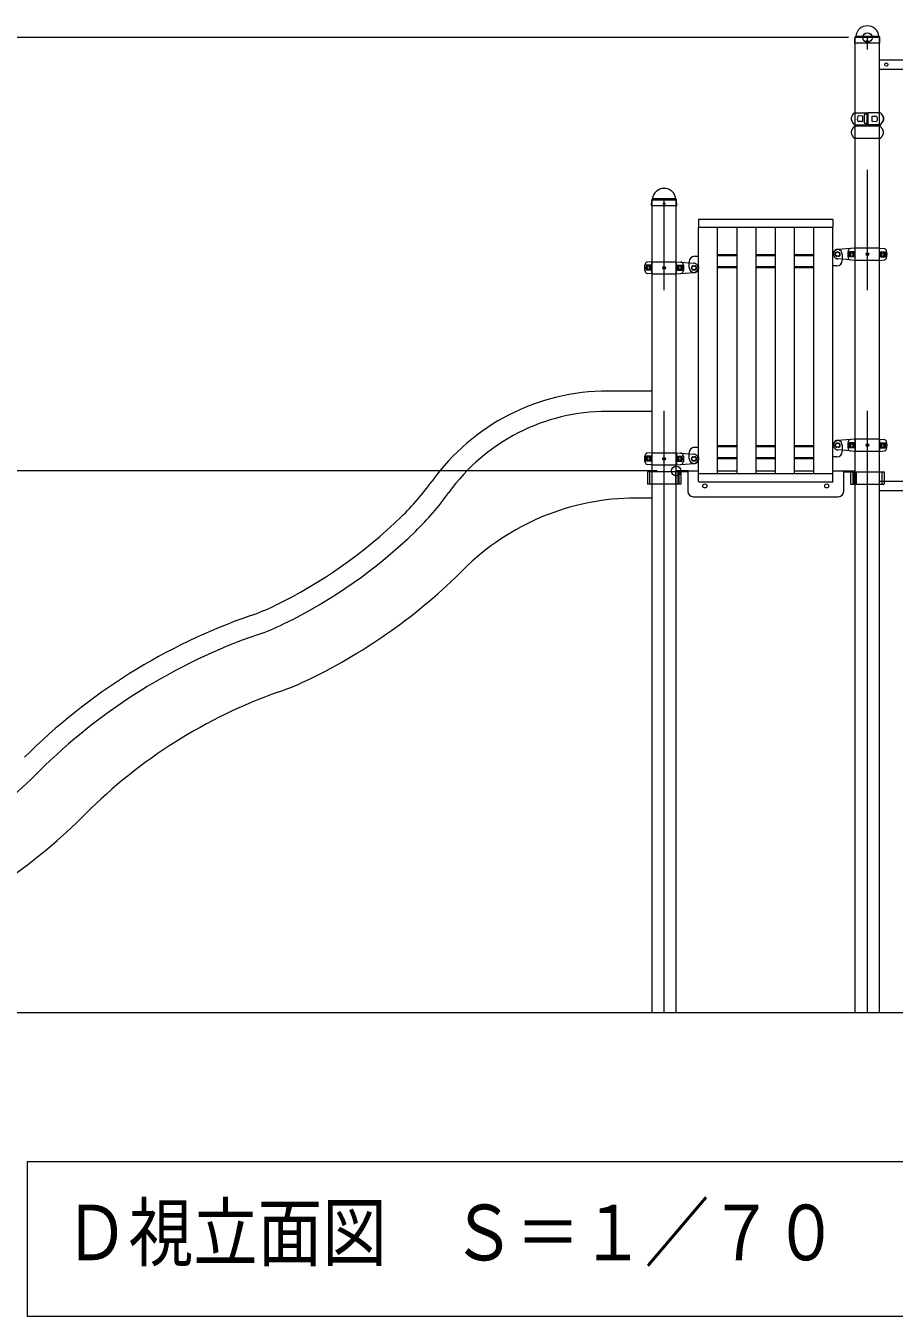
# Model space of a CAD drawing. Units: millimetres on the paper, scale 1:70. Extents: x 0 to 420, y -297 to 594.
# Drawn here: x 281.8 to 327.5, y 164.8 to 232.9 of the extents above; entities that cross this region are included whole.
import ezdxf
from ezdxf.enums import TextEntityAlignment as Align

# ---------------------------------------------------------------- set-up
doc = ezdxf.new("R2010")
doc.units = ezdxf.units.MM
doc.header["$PDMODE"] = 32
doc.header["$PDSIZE"] = 0.5
for name, pattern in [('USER1', [50.8, 31.75, -6.35, 6.35, -6.35]), ('USER2', [63.5, 31.75, -6.35, 6.35, -6.35, 6.35, -6.35]), ('USER3', [19.05, 12.7, -6.35])]:
    doc.linetypes.add(name, pattern=pattern)
doc.layers.add('LY_3', color=7, linetype='Continuous', lineweight=18)
doc.styles.add('ＭＳ ゴシック', font='')
doc.styles.get('ＭＳ ゴシック').set_extended_font_data('MS Gothic')

msp = doc.modelspace()

# ---------------------------------------------------------------- linework, layer by layer
at = {"layer": 'LY_3'}
for p, q in [((325.125, 232.26), (241.352, 232.26)), ((326.764, 232.26), (325.487, 232.26)), ((326.738, 232.318), (325.515, 232.318)), ((316.049, 223.689), (314.773, 223.689)), ((316.023, 223.746), (314.801, 223.746)), ((325.436, 220.964), (325.172, 220.964)), ((325.172, 220.964), (325.172, 220.7)), ((325.436, 220.7), (325.172, 220.7)), ((326.815, 220.964), (327.079, 220.964)), ((326.815, 220.7), (327.079, 220.7)), ((327.079, 220.964), (327.079, 220.7)), ((314.722, 220.249), (314.458, 220.249)), ((314.458, 220.249), (314.458, 219.985)), ((314.722, 219.985), (314.458, 219.985)), ((316.1, 220.249), (316.365, 220.249)), ((316.1, 219.985), (316.365, 219.985)), ((316.365, 220.249), (316.365, 219.985)), ((314.775, 213.617), (312.445, 213.617)), ((314.775, 212.546), (312.409, 212.546)), ((325.436, 210.892), (325.172, 210.892)), ((325.172, 210.628), (325.172, 210.892)), ((325.436, 210.628), (325.172, 210.628)), ((326.815, 210.892), (327.079, 210.892)), ((326.815, 210.628), (327.079, 210.628)), ((327.079, 210.628), (327.079, 210.892)), ((314.722, 210.178), (314.458, 210.178)), ((314.458, 209.914), (314.458, 210.178)), ((314.722, 209.914), (314.458, 209.914)), ((316.1, 210.178), (316.365, 210.178)), ((316.1, 209.914), (316.365, 209.914)), ((316.365, 209.914), (316.365, 210.178)), ((315.048, 209.403), (249.865, 209.403)), ((281.828, 172.97), (281.828, 164.837)), ((332.628, 172.97), (281.828, 172.97)), ((281.828, 164.837), (332.628, 164.837))]:
    msp.add_line(p, q, dxfattribs=at)
at = {"layer": 'LY_3', "lineweight": 9}
for p, q in [((325.462, 231.968), (325.468, 232.251)), ((325.485, 232.292), (325.501, 232.308)), ((325.489, 180.832), (325.489, 232.26)), ((326.766, 232.292), (326.75, 232.308)), ((326.762, 180.832), (326.762, 232.26)), ((326.789, 231.967), (326.783, 232.251)), ((325.462, 231.968), (325.469, 231.96)), ((326.782, 231.96), (325.469, 231.96)), ((326.782, 231.96), (326.789, 231.967)), ((326.762, 231.075), (328.105, 231.075)), ((326.762, 230.589), (328.105, 230.589)), ((325.468, 228.296), (326.075, 228.296)), ((325.894, 228.109), (325.651, 228.122)), ((325.894, 227.84), (325.894, 228.109)), ((325.972, 227.758), (325.972, 228.191)), ((326.089, 228.225), (325.999, 228.22)), ((326.104, 228.267), (326.104, 227.682)), ((326.147, 228.267), (326.147, 227.682)), ((326.784, 228.296), (326.175, 228.296)), ((326.356, 228.106), (326.6, 228.118)), ((326.356, 228.106), (326.356, 227.844)), ((326.936, 228.117), (326.94, 228.117)), ((325.467, 227.653), (326.075, 227.653)), ((325.894, 227.84), (325.651, 227.827)), ((326.089, 227.725), (325.999, 227.729)), ((326.783, 227.653), (326.175, 227.653)), ((326.356, 227.844), (326.6, 227.831)), ((326.936, 227.832), (326.94, 227.832)), ((314.748, 223.396), (314.753, 223.679)), ((314.748, 223.396), (314.754, 223.389)), ((316.068, 223.389), (314.754, 223.389)), ((314.771, 223.721), (314.787, 223.736)), ((314.775, 180.832), (314.775, 223.689)), ((316.051, 223.721), (316.036, 223.736)), ((316.048, 180.832), (316.048, 223.689)), ((316.068, 223.389), (316.075, 223.396)), ((316.075, 223.396), (316.069, 223.679)), ((317.225, 222.667), (317.24, 222.682)), ((317.225, 222.667), (317.225, 222.267)), ((317.24, 222.682), (324.297, 222.682)), ((324.311, 222.667), (324.297, 222.682)), ((324.311, 222.667), (324.311, 222.267)), ((317.225, 222.267), (317.24, 222.253)), ((317.225, 209.267), (317.225, 222.253)), ((317.24, 222.253), (324.297, 222.253)), ((318.225, 209.267), (318.225, 222.253)), ((319.254, 209.267), (319.254, 222.253)), ((320.254, 209.267), (320.254, 222.253)), ((321.283, 209.267), (321.283, 222.253)), ((322.283, 209.267), (322.283, 222.253)), ((323.311, 209.267), (323.311, 222.253)), ((324.311, 222.267), (324.297, 222.253)), ((324.311, 209.267), (324.311, 222.253)), ((325.468, 221.153), (325.018, 221.114)), ((326.783, 221.153), (325.468, 221.153)), ((326.783, 221.153), (327.008, 221.133)), ((317.018, 220.725), (317.225, 220.725)), ((318.225, 220.817), (319.254, 220.817)), ((318.225, 220.772), (319.254, 220.772)), ((320.254, 220.817), (321.283, 220.817)), ((320.254, 220.772), (321.283, 220.772)), ((322.283, 220.817), (323.311, 220.817)), ((322.283, 220.772), (323.311, 220.772)), ((324.59, 220.939), (324.518, 220.939)), ((324.59, 220.725), (324.518, 220.725)), ((324.804, 220.832), (324.804, 220.51)), ((325.468, 220.51), (325.018, 220.55)), ((326.783, 220.51), (325.468, 220.51)), ((326.783, 220.51), (327.008, 220.53)), ((314.754, 220.439), (314.528, 220.419)), ((314.754, 219.796), (314.528, 219.816)), ((314.754, 220.439), (316.069, 220.439)), ((314.754, 219.796), (316.069, 219.796)), ((316.068, 220.439), (316.518, 220.399)), ((316.068, 219.796), (316.518, 219.835)), ((316.733, 220.117), (316.733, 220.439)), ((316.947, 220.225), (317.018, 220.225)), ((316.947, 220.01), (317.018, 220.01)), ((318.225, 220.177), (319.254, 220.177)), ((318.225, 220.132), (319.254, 220.132)), ((320.254, 220.177), (321.283, 220.177)), ((320.254, 220.132), (321.283, 220.132)), ((322.283, 220.177), (323.311, 220.177)), ((322.283, 220.132), (323.311, 220.132)), ((324.518, 220.225), (324.311, 220.225)), ((325.468, 211.082), (325.018, 211.042)), ((326.783, 211.082), (325.468, 211.082)), ((326.783, 211.082), (327.008, 211.062)), ((314.754, 210.367), (314.528, 210.348)), ((314.754, 210.367), (316.069, 210.367)), ((316.068, 210.367), (316.518, 210.328)), ((316.733, 210.046), (316.733, 210.367)), ((317.018, 210.653), (317.225, 210.653)), ((318.225, 210.746), (319.254, 210.746)), ((318.225, 210.7), (319.254, 210.7)), ((320.254, 210.746), (321.283, 210.746)), ((320.254, 210.7), (321.283, 210.7)), ((322.283, 210.746), (323.311, 210.746)), ((322.283, 210.7), (323.311, 210.7)), ((324.59, 210.867), (324.518, 210.867)), ((324.59, 210.653), (324.518, 210.653)), ((324.804, 210.76), (324.804, 210.439)), ((325.468, 210.439), (325.018, 210.478)), ((326.783, 210.439), (325.468, 210.439)), ((326.783, 210.439), (327.008, 210.459)), ((314.754, 209.725), (314.528, 209.744)), ((314.754, 209.725), (316.069, 209.725)), ((316.068, 209.725), (316.518, 209.764)), ((316.947, 210.153), (317.018, 210.153)), ((316.947, 209.939), (317.018, 209.939)), ((318.225, 210.106), (319.254, 210.106)), ((318.225, 210.06), (319.254, 210.06)), ((320.254, 210.106), (321.283, 210.106)), ((320.254, 210.06), (321.283, 210.06)), ((322.283, 210.106), (323.311, 210.106)), ((322.283, 210.06), (323.311, 210.06)), ((324.518, 210.153), (324.311, 210.153)), ((316.294, 209.357), (314.528, 209.357)), ((314.528, 209.357), (314.528, 208.715)), ((314.647, 209.357), (314.647, 208.715)), ((316.007, 209.357), (316.007, 208.715)), ((316.141, 209.357), (316.141, 208.715)), ((316.183, 209.357), (316.183, 208.715)), ((316.294, 209.357), (316.294, 208.715)), ((316.661, 209.36), (316.661, 208.332)), ((316.704, 209.403), (317.225, 209.403)), ((317.225, 209.253), (317.24, 209.267)), ((317.225, 208.853), (317.225, 209.253)), ((317.24, 209.267), (324.297, 209.267)), ((318.225, 209.403), (319.254, 209.403)), ((320.254, 209.403), (321.283, 209.403)), ((322.283, 209.403), (323.311, 209.403)), ((324.311, 209.253), (324.297, 209.267)), ((324.311, 209.403), (324.833, 209.403)), ((324.311, 208.853), (324.311, 209.253)), ((324.875, 209.36), (324.875, 208.332)), ((325.242, 209.357), (327.008, 209.357)), ((325.242, 209.357), (325.242, 208.715)), ((325.353, 209.357), (325.353, 208.715)), ((325.395, 209.357), (325.395, 208.715)), ((325.529, 209.357), (325.529, 208.715)), ((326.89, 209.357), (326.89, 208.715)), ((327.008, 209.357), (327.008, 208.715)), ((316.294, 208.715), (314.528, 208.715)), ((317.225, 208.853), (317.24, 208.839)), ((317.24, 208.839), (324.297, 208.839)), ((324.311, 208.853), (324.297, 208.839)), ((325.242, 208.715), (327.008, 208.715)), ((326.762, 208.86), (328.31, 208.86)), ((326.762, 208.375), (328.31, 208.375)), ((314.775, 207.975), (313.925, 207.975)), ((316.947, 208.046), (324.59, 208.046)), ((378.854, 180.832), (230.534, 180.832))]:
    msp.add_line(p, q, dxfattribs=at)
at = {"layer": 'LY_3', "linetype": 'USER1'}
for p, q in [((326.125, 180.832), (326.125, 232.26)), ((315.411, 180.832), (315.411, 223.689))]:
    msp.add_line(p, q, dxfattribs=at)
at = {"layer": 'LY_3', "linetype": 'USER2'}
for p, q in [((326.784, 227.582), (325.468, 227.582)), ((326.783, 226.939), (325.467, 226.939)), ((316.661, 209.403), (316.048, 209.403)), ((316.661, 209.357), (316.048, 209.357)), ((324.875, 209.403), (325.489, 209.403)), ((324.875, 209.357), (325.489, 209.357))]:
    msp.add_line(p, q, dxfattribs=at)
at = {"layer": 'LY_3', "linetype": 'USER3'}
for p, q in [((325.483, 220.525), (325.483, 221.139)), ((326.768, 220.525), (326.768, 221.139)), ((324.304, 220.832), (324.304, 220.753)), ((325.018, 221.114), (324.568, 221.081)), ((325.018, 220.55), (324.568, 220.583)), ((314.768, 219.81), (314.768, 220.425)), ((316.054, 219.81), (316.054, 220.425)), ((316.518, 220.399), (316.969, 220.366)), ((316.518, 219.835), (316.969, 219.869)), ((317.233, 220.117), (317.233, 220.196)), ((325.018, 211.042), (324.568, 211.009)), ((325.483, 211.067), (325.483, 210.453)), ((326.768, 211.067), (326.768, 210.453)), ((314.768, 210.353), (314.768, 209.739)), ((316.054, 210.353), (316.054, 209.739)), ((316.518, 210.328), (316.969, 210.295)), ((325.018, 210.478), (324.568, 210.511)), ((316.518, 209.764), (316.969, 209.797)), ((317.233, 210.046), (317.233, 210.125))]:
    msp.add_line(p, q, dxfattribs=at)
at = {"layer": 'LY_3', "lineweight": 9}
for centre, radius in [((326.125, 232.075), 0.0429), ((327.125, 230.832), 0.0857), ((315.411, 223.503), 0.0429), ((317.554, 208.617), 0.107), ((323.983, 208.617), 0.107)]:
    msp.add_circle(centre, radius, dxfattribs=at)
at = {"layer": 'LY_3', "linetype": 'USER3'}
for centre in [(324.554, 220.832), (316.983, 220.117), (324.554, 210.76), (316.983, 210.046)]:
    msp.add_circle(centre, 0.107, dxfattribs=at)
at = {"layer": 'LY_3'}
for centre, radius in [((325.304, 220.832), 0.132), ((325.304, 220.832), 0.0714), ((326.125, 220.832), 0.0714), ((326.947, 220.832), 0.132), ((326.947, 220.832), 0.0714), ((314.59, 220.117), 0.132), ((314.59, 220.117), 0.0714), ((315.411, 220.117), 0.0714), ((316.233, 220.117), 0.132), ((316.233, 220.117), 0.0714), ((325.304, 210.76), 0.132), ((325.304, 210.76), 0.0714), ((326.125, 210.76), 0.0714), ((326.947, 210.76), 0.132), ((326.947, 210.76), 0.0714), ((314.59, 210.046), 0.132), ((314.59, 210.046), 0.0714), ((315.411, 210.046), 0.0714), ((316.233, 210.046), 0.132), ((316.233, 210.046), 0.0714)]:
    msp.add_circle(centre, radius, dxfattribs=at)
at = {"layer": 'LY_3', "lineweight": 9}
for centre, radius, start, end in [((326.125, 232.26), 0.617, 90, 173.3676), ((326.125, 232.26), 0.617, 6.6324, 90), ((325.528, 232.25), 0.06, 135, 178.99605), ((325.473, 232.336), 0.04, 315, 353.3676), ((326.778, 232.336), 0.04, 186.6324, 225), ((326.723, 232.25), 0.06, 1.00395, 45), ((325.483, 227.975), 0.214, 154.44159, 205.55841), ((326.191, 227.636), 1, 140.22094, 154.44159), ((325.467, 228.239), 0.0571, 90, 140.22094), ((325.806, 227.975), 0.214, 154.44159, 205.55841), ((326.515, 227.636), 1, 151.38495, 154.44159), ((325.65, 228.108), 0.0143, 87, 151.38495), ((326.001, 228.191), 0.0286, 93, 178.91585), ((326.075, 228.267), 0.0286, 0, 90), ((326.09, 228.21), 0.0143, 0, 93), ((326.175, 228.267), 0.0286, 90, 180), ((326.601, 228.104), 0.0143, 28.61505, 93), ((325.736, 227.632), 1, 25.30055, 28.61505), ((326.46, 227.975), 0.199, 334.69945, 25.30055), ((326.784, 228.239), 0.0571, 39.77906, 90), ((326.059, 227.636), 1, 25.55841, 39.77906), ((326.94, 228.103), 0.0143, 36.8699, 90), ((326.768, 227.975), 0.229, 323.1301, 36.8699), ((326.768, 227.975), 0.214, 334.44159, 25.55841), ((326.191, 228.314), 1, 205.55841, 219.77906), ((325.467, 227.71), 0.0571, 219.77906, 270), ((326.515, 228.314), 1, 205.55841, 208.61505), ((325.65, 227.841), 0.0143, 208.61505, 273), ((326.001, 227.758), 0.0286, 181.08415, 267), ((326.075, 227.682), 0.0286, 270, 0), ((326.09, 227.739), 0.0143, 267, 0), ((326.175, 227.682), 0.0286, 180, 270), ((326.601, 227.845), 0.0143, 267, 331.38495), ((325.736, 228.317), 1, 331.38495, 334.69945), ((326.784, 227.71), 0.0571, 270, 320.22094), ((326.059, 228.314), 1, 320.22094, 334.44159), ((326.94, 227.846), 0.0143, 270, 323.1301), ((315.411, 223.689), 0.617, 90, 173.3676), ((315.411, 223.689), 0.617, 6.6324, 90), ((314.813, 223.678), 0.06, 135, 178.99605), ((314.758, 223.765), 0.04, 315, 353.3676), ((316.064, 223.765), 0.04, 186.6324, 225), ((316.009, 223.678), 0.06, 1.00395, 45), ((325.255, 220.991), 0.143, 95, 163.80375), ((326.996, 220.991), 0.143, 16.19625, 85), ((317.018, 220.439), 0.286, 90, 180), ((324.554, 220.832), 0.25, 166.27087, 180), ((324.554, 220.832), 0.25, 0, 166.27087), ((324.518, 220.832), 0.107, 90, 270), ((324.518, 220.51), 0.286, 270, 0), ((324.59, 220.832), 0.107, 270, 90), ((325.804, 220.832), 0.714, 163.80375, 196.19625), ((325.255, 220.672), 0.143, 196.19625, 265), ((326.996, 220.672), 0.143, 275, 343.80375), ((326.447, 220.832), 0.714, 343.80375, 16.19625), ((315.09, 220.117), 0.714, 163.80375, 196.19625), ((314.541, 220.277), 0.143, 95, 163.80375), ((314.541, 219.958), 0.143, 196.19625, 265), ((316.281, 220.277), 0.143, 16.19625, 85), ((316.281, 219.958), 0.143, 275, 343.80375), ((315.733, 220.117), 0.714, 343.80375, 16.19625), ((316.983, 220.117), 0.25, 180, 346.27087), ((316.947, 220.117), 0.107, 90, 270), ((317.018, 220.117), 0.107, 270, 90), ((316.983, 220.117), 0.25, 346.27087, 0), ((324.554, 210.76), 0.25, 0, 166.27087), ((325.804, 210.76), 0.714, 163.80375, 196.19625), ((325.255, 210.92), 0.143, 95, 163.80375), ((326.996, 210.92), 0.143, 16.19625, 85), ((326.447, 210.76), 0.714, 343.80375, 16.19625), ((315.09, 210.046), 0.714, 163.80375, 196.19625), ((314.541, 210.205), 0.143, 95, 163.80375), ((316.281, 210.205), 0.143, 16.19625, 85), ((315.733, 210.046), 0.714, 343.80375, 16.19625), ((317.018, 210.367), 0.286, 90, 180), ((324.554, 210.76), 0.25, 166.27087, 180), ((324.518, 210.76), 0.107, 90, 270), ((324.518, 210.439), 0.286, 270, 0), ((324.59, 210.76), 0.107, 270, 90), ((325.255, 210.601), 0.143, 196.19625, 265), ((326.996, 210.601), 0.143, 275, 343.80375), ((314.541, 209.887), 0.143, 196.19625, 265), ((316.281, 209.887), 0.143, 275, 343.80375), ((316.983, 210.046), 0.25, 180, 346.27087), ((316.947, 210.046), 0.107, 90, 270), ((317.018, 210.046), 0.107, 270, 90), ((316.983, 210.046), 0.25, 346.27087, 0), ((316.704, 209.36), 0.0429, 90, 180), ((324.833, 209.36), 0.0429, 0, 90), ((316.947, 208.332), 0.286, 180, 270), ((324.59, 208.332), 0.286, 270, 0)]:
    msp.add_arc(centre, radius, start, end, dxfattribs=at)
at = {"layer": 'LY_3', "linetype": 'USER2'}
for centre, radius, start, end in [((325.483, 227.26), 0.214, 154.44159, 205.55841), ((326.191, 226.921), 1, 140.22094, 154.44159), ((325.467, 227.525), 0.0571, 90, 140.22094), ((326.784, 227.525), 0.0571, 39.77906, 90), ((326.059, 226.921), 1, 25.55841, 39.77906), ((326.768, 227.26), 0.214, 334.44159, 25.55841), ((326.191, 227.599), 1, 205.55841, 219.77906), ((325.467, 226.996), 0.0571, 219.77906, 270), ((326.784, 226.996), 0.0571, 270, 320.22094), ((326.059, 227.599), 1, 320.22094, 334.44159)]:
    msp.add_arc(centre, radius, start, end, dxfattribs=at)
at = {"layer": 'LY_3', "linetype": 'USER3'}
for centre, radius, start, end in [((325.468, 221.139), 0.0143, 0, 90), ((324.59, 220.832), 0.25, 95, 265), ((325.468, 220.525), 0.0143, 268.01112, 0), ((316.068, 220.425), 0.0143, 90, 180), ((316.068, 219.81), 0.0143, 180, 271.98888), ((316.947, 220.117), 0.25, 275, 85), ((324.59, 210.76), 0.25, 95, 265), ((325.468, 211.067), 0.0143, 0, 91.98888), ((316.068, 210.353), 0.0143, 88.01112, 180), ((316.947, 210.046), 0.25, 275, 85), ((325.468, 210.453), 0.0143, 270, 0), ((316.068, 209.739), 0.0143, 180, 270)]:
    msp.add_arc(centre, radius, start, end, dxfattribs=at)
at = {"layer": 'LY_3'}
for centre, radius, start, end in [((323.607, 220.832), 1.833, 355.87048, 4.12952), ((328.643, 220.832), 1.833, 175.87048, 184.12952), ((312.893, 220.117), 1.833, 355.87048, 4.12952), ((317.929, 220.117), 1.833, 175.87048, 184.12952), ((312.445, 202.189), 11.429, 90, 144.20696), ((312.409, 202.26), 10.286, 90, 144.2886), ((323.607, 210.76), 1.833, 355.87048, 4.12952), ((328.643, 210.76), 1.833, 175.87048, 184.12952), ((312.893, 210.046), 1.833, 355.87048, 4.12952), ((317.929, 210.046), 1.833, 175.87048, 184.12952), ((291.588, 217.228), 14.286, 314.19533, 324.20696), ((291.588, 217.228), 15.357, 314.19533, 324.28861), ((313.925, 195.117), 12.857, 90, 135), ((283.621, 225.422), 25.714, 295.96691, 314.19533), ((283.621, 225.422), 26.786, 295.96691, 314.19533), ((283.621, 225.422), 30, 295.96691, 315), ((289.876, 212.578), 11.429, 289.11473, 295.96691), ((303.91, 172.084), 31.429, 109.11473, 135), ((303.91, 172.084), 30.357, 109.11473, 135), ((289.876, 212.578), 12.5, 289.11473, 295.96691), ((289.876, 212.578), 15.714, 289.42549, 295.96691), ((304.129, 172.161), 27.143, 109.42549, 135.10868), ((263.504, 212.49), 26.786, 274, 315), ((263.647, 212.49), 30, 274, 315.10868)]:
    msp.add_arc(centre, radius, start, end, dxfattribs=at)
for p in [(326.125, 232.26), (316.048, 209.403)]:
    msp.add_point(p, dxfattribs=at)

# ---------------------------------------------------------------- texts
at = {"layer": 'LY_3', "style": 'ＭＳ ゴシック', "width": 0.85}
msp.add_text('Ｄ視立面図\u3000Ｓ＝１／７０', height=2.933, dxfattribs=at).set_placement((283.784, 166.904), align=Align.BOTTOM_LEFT)

doc.saveas('drawing.dxf')
